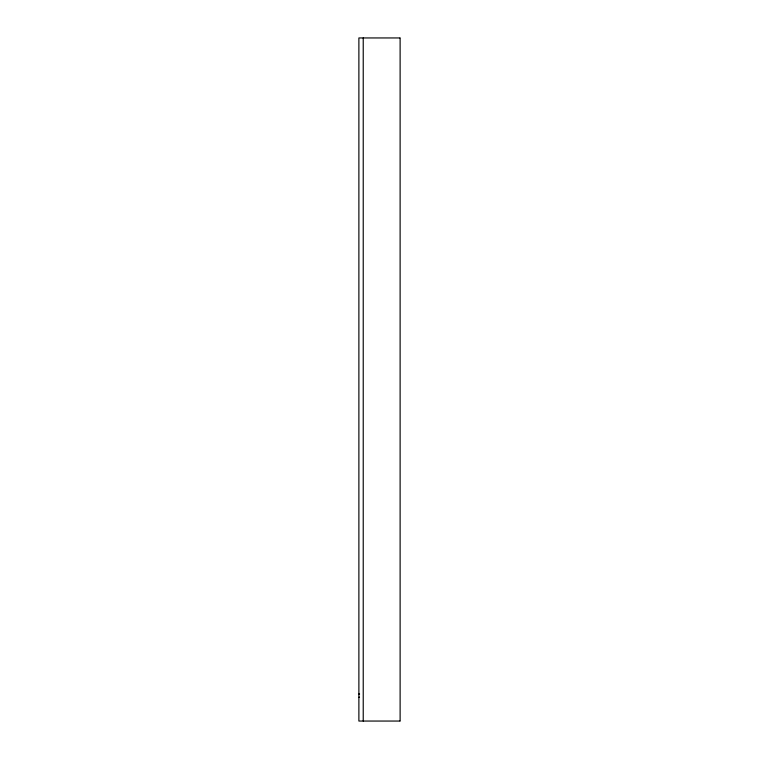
<?xml version="1.0" encoding="UTF-8"?>
<svg xmlns="http://www.w3.org/2000/svg" width="759" height="759" viewBox="0 0 759 759"><rect width="100%" height="100%" fill="white"/><g stroke="black" fill="none" stroke-linecap="round" stroke-linejoin="round"><path stroke-width="1.14" d="M358.884 697.331L359.491 697.123M399.794 37.95L358.884 37.95L358.884 721.05L399.794 721.05M358.884 694.011L359.595 694.011M400.116 37.95L400.116 721.05M363.229 37.95L363.229 721.05"/></g></svg>
